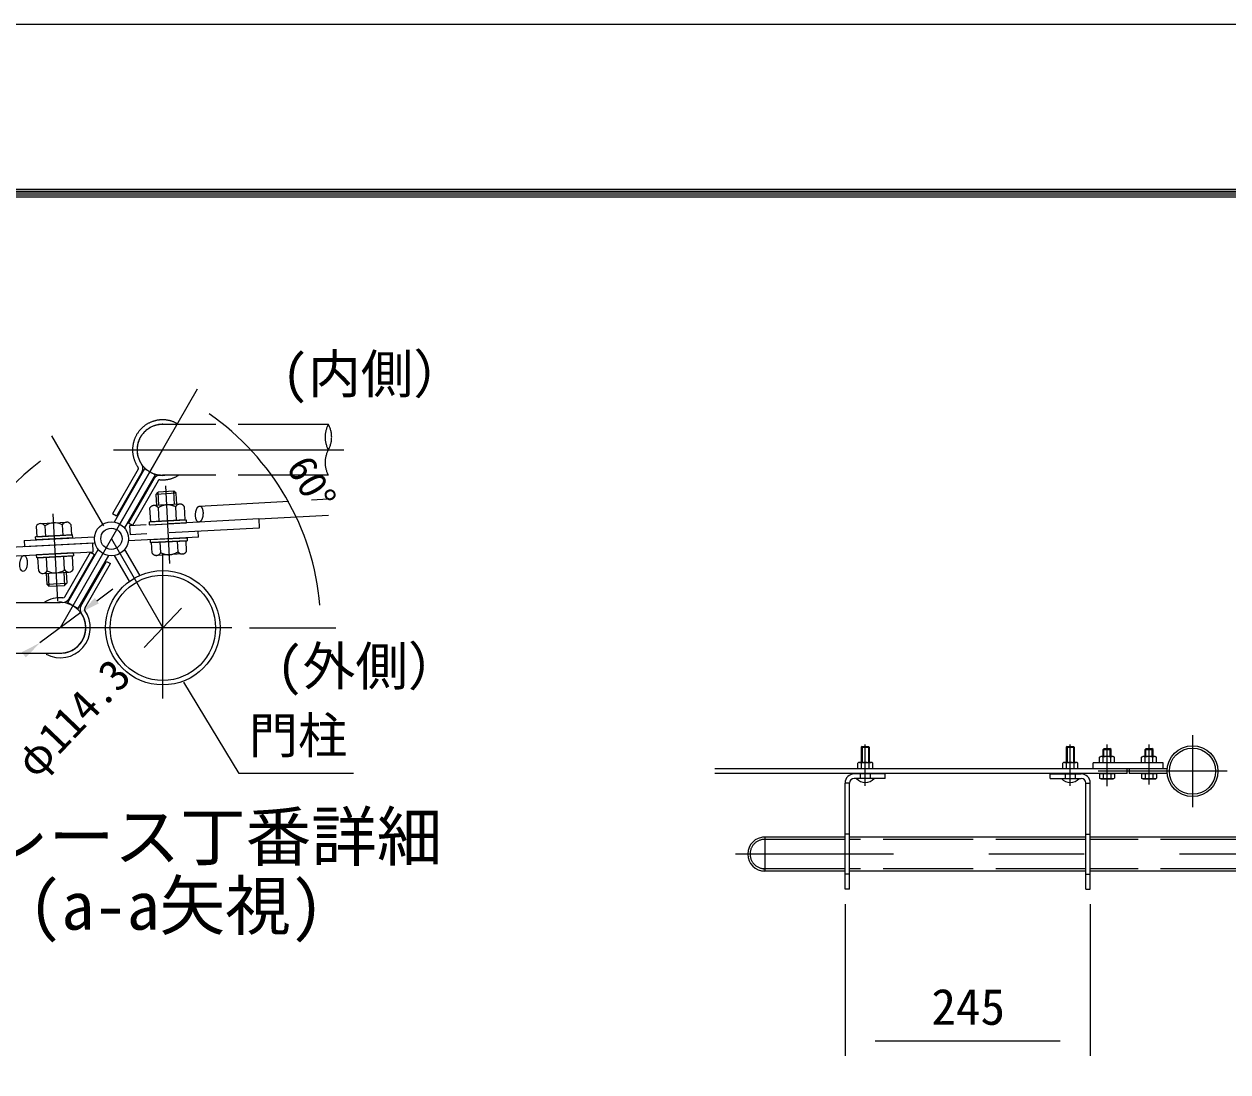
# Model space of a CAD drawing. Units: millimetres, scale not verified. Extents: x -6300 to 6300, y -4455 to 4455.
# Drawn here: x 1786 to 4192, y 2361 to 4455 of the extents above; entities that cross this region are included whole.
import ezdxf
from ezdxf.enums import TextEntityAlignment as Align

# ---------------------------------------------------------------- set-up
doc = ezdxf.new("R2010")
doc.units = ezdxf.units.MM
doc.header["$LTSCALE"] = 30
doc.linetypes.add('DASHED', pattern=[7.5, 6, -1.5])
doc.linetypes.add('USER1', pattern=[50.8, 31.75, -6.35, 6.35, -6.35])
for name, color, linetype, lineweight in [('0-2_D-STR1', 1, 'Continuous', 18), ('0-3_D-STR3', 3, 'Continuous', 13), ('0-4_D-BMK', 2, 'USER1', 13), ('0-6_D-STR-DIM', 7, 'Continuous', 9), ('0-8_D-STR-TXT', 7, 'Continuous', 9), ('0-9_D-TTL-TXT', 7, 'Continuous', 18), ('0-B_D-TTL', 7, 'Continuous', 9)]:
    doc.layers.add(name, color=color, linetype=linetype, lineweight=lineweight)
doc.styles.add('ＭＳ ゴシック', font='')
doc.styles.get('ＭＳ ゴシック').set_extended_font_data('MS Gothic')

msp = doc.modelspace()

# ---------------------------------------------------------------- linework, layer by layer
at = {"layer": '0-2_D-STR1', "linetype": 'DASHED'}
for p, q in [((2394.43, 3654.89), (2063.08, 3654.89)), ((2394.43, 3553.29), (2063.08, 3553.29))]:
    msp.add_line(p, q, dxfattribs=at)
at = {"layer": '0-2_D-STR1'}
for p, q in [((1527.43, 3299.3), (1858.78, 3299.3)), ((1527.43, 3197.7), (1858.78, 3197.7))]:
    msp.add_line(p, q, dxfattribs=at)
for centre, radius in [((2063.58, 3248.5), 114.3), ((2063.58, 3248.5), 105.3), ((4121.15, 2961.83), 50.8), ((4121.15, 2961.83), 46.2)]:
    msp.add_circle(centre, radius, dxfattribs=at)
at = {"layer": '0-2_D-STR1', "linetype": 'DASHED'}
for centre, radius, start, end in [((2063.08, 3604.09), 50.8, 90, 270), ((2440.32, 3629.49), 52.45, 151.03399, 208.96601), ((2348.55, 3629.49), 52.45, 331.03399, 28.96601), ((2440.32, 3578.69), 52.45, 151.03399, 208.96601)]:
    msp.add_arc(centre, radius, start, end, dxfattribs=at)
at = {"layer": '0-2_D-STR1'}
msp.add_arc((1858.78, 3248.5), 50.8, 270, 90, dxfattribs=at)
at = {"layer": '0-3_D-STR3'}
for p, q in [((2091.22, 3657.08), (2089.96, 3654.89)), ((1810.64, 3451.16), (1811.78, 3430.17)), ((1818.97, 3456.6), (1870.86, 3459.42)), ((1827.85, 3452.1), (1828.99, 3431.11)), ((1862.52, 3453.98), (1863.66, 3432.99)), ((1879.73, 3454.92), (1880.88, 3433.93)), ((1786.86, 3422.79), (1926.65, 3430.43)), ((1786.86, 3422.79), (1787.52, 3410.8)), ((1787.52, 3410.8), (1927.31, 3418.45)), ((1883.28, 3433.96), (1809.38, 3430.13)), ((1809.69, 3424.14), (1809.38, 3430.13)), ((1883.59, 3427.97), (1809.69, 3424.14)), ((1880.92, 3433.84), (1811.73, 3430.25)), ((1811.78, 3430.17), (1880.88, 3433.93)), ((1883.59, 3427.97), (1883.28, 3433.96)), ((1885.26, 3398.27), (1811.36, 3394.44)), ((1811.67, 3388.45), (1811.36, 3394.44)), ((1885.57, 3392.28), (1811.67, 3388.45)), ((1882.9, 3398.15), (1813.71, 3394.56)), ((1814.11, 3388.49), (1883.21, 3392.24)), ((1867.74, 3310.27), (1919.04, 3399.56)), ((1873.81, 3298.74), (1934.68, 3404.69)), ((1875.55, 3305.79), (1926.85, 3395.07)), ((1884.68, 3365.26), (1883.21, 3392.24)), ((1885.57, 3392.28), (1885.26, 3398.27)), ((1919.04, 3399.56), (1926.85, 3395.07)), ((1966.44, 3392.75), (1996.04, 3341.49)), ((1987.23, 3404.75), (2016.82, 3353.49)), ((1815.58, 3361.5), (1814.11, 3388.49)), ((1832.79, 3362.44), (1831.32, 3389.42)), ((1867.46, 3364.32), (1866, 3391.31)), ((1899.83, 3291.84), (1951.13, 3381.13)), ((1907.63, 3287.36), (1958.93, 3376.64)), ((1951.13, 3381.13), (1958.93, 3376.64)), ((1824.46, 3357), (1876.34, 3359.82)), ((1830.39, 3357.32), (1831.58, 3335.49)), ((1834.72, 3357.56), (1836.14, 3331.4)), ((1866.01, 3359.26), (1867.43, 3333.1)), ((1870.33, 3359.5), (1871.52, 3337.66)), ((1831.58, 3335.41), (1871.52, 3337.58)), ((1831.58, 3335.41), (1836.14, 3331.32)), ((1836.14, 3331.32), (1867.43, 3333.02)), ((1871.52, 3337.58), (1867.43, 3333.02)), ((1830.64, 3195.51), (1831.9, 3197.7)), ((3460.96, 3011.23), (3459.36, 3009.63)), ((3459.36, 3009.63), (3459.36, 2979.33)), ((3459.36, 3009.63), (3475.36, 3009.63)), ((3460.96, 3011.23), (3460.96, 2979.33)), ((3460.96, 3011.23), (3473.76, 3011.23)), ((3473.76, 3011.23), (3473.76, 2979.33)), ((3475.36, 3009.63), (3473.76, 3011.23)), ((3475.36, 3009.63), (3475.36, 2979.33)), ((3870.55, 3011.23), (3868.95, 3009.63)), ((3868.95, 3009.63), (3868.95, 2979.33)), ((3868.95, 3009.63), (3884.95, 3009.63)), ((3870.55, 3011.23), (3870.55, 2979.33)), ((3870.55, 3011.23), (3883.35, 3011.23)), ((3883.35, 3011.23), (3883.35, 2979.33)), ((3884.95, 3009.63), (3883.35, 3011.23)), ((3884.95, 3009.63), (3884.95, 2979.33)), ((3942.35, 3004.93), (3944.75, 3007.33)), ((3944.75, 3007.33), (3955.95, 3007.33)), ((3958.35, 3004.93), (3955.95, 3007.33)), ((4026.35, 3004.93), (4028.75, 3007.33)), ((4028.75, 3007.33), (4039.95, 3007.33)), ((4042.35, 3004.93), (4039.95, 3007.33)), ((3935.33, 2989.88), (3937.85, 2991.33)), ((3935.33, 2978.33), (3935.33, 2989.88)), ((3962.85, 2991.33), (3937.85, 2991.33)), ((3942.35, 3004.93), (3958.35, 3004.93)), ((3942.35, 2991.33), (3942.35, 3004.93)), ((3942.84, 2978.33), (3942.84, 2989.88)), ((3943.85, 2991.33), (3943.85, 3006.43)), ((3956.85, 2991.33), (3956.85, 3006.43)), ((3957.85, 2978.33), (3957.85, 2989.88)), ((3958.35, 2991.33), (3958.35, 3004.93)), ((3965.36, 2989.88), (3962.85, 2991.33)), ((3965.36, 2978.33), (3965.36, 2989.88)), ((4019.33, 2989.88), (4021.85, 2991.33)), ((4019.33, 2978.33), (4019.33, 2989.88)), ((4046.85, 2991.33), (4021.85, 2991.33)), ((4026.35, 3004.93), (4042.35, 3004.93)), ((4026.35, 2991.33), (4026.35, 3004.93)), ((4026.84, 2978.33), (4026.84, 2989.88)), ((4027.85, 2991.33), (4027.85, 3006.43)), ((4040.85, 2991.33), (4040.85, 3006.43)), ((4041.85, 2978.33), (4041.85, 2989.88)), ((4042.35, 2991.33), (4042.35, 3004.93)), ((4049.36, 2989.88), (4046.85, 2991.33)), ((4049.36, 2978.33), (4049.36, 2989.88)), ((3990.35, 2966.33), (3166.49, 2966.33)), ((3452.36, 2966.33), (3452.36, 2977.73)), ((3482.36, 2966.33), (3452.36, 2966.33)), ((3456, 2979.33), (3478.87, 2979.33)), ((3459.86, 2966.33), (3459.86, 2977.73)), ((3474.86, 2966.33), (3474.86, 2977.73)), ((3482.36, 2966.33), (3482.36, 2977.73)), ((3861.95, 2966.33), (3861.95, 2977.73)), ((3891.95, 2966.33), (3861.95, 2966.33)), ((3865.58, 2979.33), (3888.45, 2979.33)), ((3869.45, 2966.33), (3869.45, 2977.73)), ((3884.45, 2966.33), (3884.45, 2977.73)), ((3891.95, 2966.33), (3891.95, 2977.73)), ((4062.35, 2978.33), (3922.35, 2978.33)), ((3922.35, 2966.33), (3922.35, 2978.33)), ((4062.35, 2966.33), (3922.35, 2966.33)), ((3965.36, 2978.33), (3935.33, 2978.33)), ((3990.35, 2957.33), (3990.35, 2966.33)), ((4070.55, 2966.33), (3994.35, 2966.33)), ((3994.35, 2966.33), (3994.35, 2957.33)), ((4049.36, 2978.33), (4019.33, 2978.33)), ((4062.35, 2966.33), (4062.35, 2978.33)), ((3990.35, 2957.33), (3166.49, 2957.33)), ((3426.95, 2726.23), (3426.95, 2938.23)), ((3435.95, 2938.23), (3426.95, 2938.23)), ((3435.95, 2726.23), (3435.95, 2938.23)), ((3506.95, 2956.23), (3444.95, 2956.23)), ((3506.95, 2947.23), (3444.95, 2947.23)), ((3506.95, 2947.23), (3506.95, 2956.23)), ((3836.95, 2956.23), (3898.95, 2956.23)), ((3836.95, 2947.23), (3836.95, 2956.23)), ((3836.95, 2947.23), (3898.95, 2947.23)), ((3907.95, 2938.23), (3916.95, 2938.23)), ((3907.95, 2726.23), (3907.95, 2938.23)), ((3916.95, 2726.23), (3916.95, 2938.23)), ((3935.33, 2957.33), (3935.33, 2948.12)), ((3935.33, 2957.33), (3965.36, 2957.33)), ((3937.75, 2946.73), (3935.33, 2948.12)), ((3937.75, 2946.73), (3962.95, 2946.73)), ((3942.84, 2957.33), (3942.84, 2948.12)), ((3957.85, 2957.33), (3957.85, 2948.12)), ((3962.95, 2946.73), (3965.36, 2948.12)), ((3965.36, 2957.33), (3965.36, 2948.12)), ((4070.55, 2957.33), (3994.35, 2957.33)), ((4019.33, 2957.33), (4019.33, 2948.12)), ((4019.33, 2957.33), (4049.36, 2957.33)), ((4021.75, 2946.73), (4019.33, 2948.12)), ((4021.75, 2946.73), (4046.95, 2946.73)), ((4026.84, 2957.33), (4026.84, 2948.12)), ((4041.85, 2957.33), (4041.85, 2948.12)), ((4046.95, 2946.73), (4049.36, 2948.12)), ((4049.36, 2957.33), (4049.36, 2948.12)), ((3426.95, 2830.23), (3261.85, 2830.23)), ((3266.45, 2830.23), (3266.45, 2762.23)), ((3266.45, 2830.23), (3266.45, 2762.23)), ((3907.95, 2830.23), (3435.95, 2830.23)), ((4462.34, 2830.23), (3916.95, 2830.23)), ((3426.95, 2762.23), (3261.85, 2762.23)), ((3907.95, 2762.23), (3435.95, 2762.23)), ((4462.34, 2762.23), (3916.95, 2762.23)), ((3435.95, 2726.23), (3426.95, 2726.23)), ((3907.95, 2726.23), (3916.95, 2726.23))]:
    msp.add_line(p, q, dxfattribs=at)
at = {"layer": '0-3_D-STR3', "linetype": 'DASHED'}
for p, q in [((2014.23, 3565.24), (1962.93, 3475.95)), ((2022.03, 3560.75), (1970.74, 3471.47)), ((2048.05, 3553.85), (1987.18, 3447.9)), ((2046.31, 3546.8), (1995.01, 3457.52)), ((2054.12, 3542.32), (2002.82, 3453.03)), ((2050.34, 3515.01), (2054.43, 3519.57)), ((2090.28, 3517.18), (2050.34, 3515.01)), ((2051.53, 3493.1), (2050.34, 3514.93)), ((2085.72, 3521.27), (2054.43, 3519.57)), ((2055.85, 3493.33), (2054.43, 3519.49)), ((2090.28, 3517.18), (2085.72, 3521.27)), ((2087.14, 3495.03), (2085.72, 3521.19)), ((2091.47, 3495.27), (2090.28, 3517.1)), ((2097.41, 3495.59), (2045.52, 3492.77)), ((2054.4, 3488.27), (2055.86, 3461.28)), ((2089.07, 3490.15), (2090.54, 3463.17)), ((2106.28, 3491.09), (2107.75, 3464.1)), ((1970.74, 3471.47), (1962.93, 3475.95)), ((2036.29, 3460.31), (2110.19, 3464.14)), ((2037.18, 3487.33), (2038.65, 3460.35)), ((2107.75, 3464.1), (2038.65, 3460.35)), ((2110.19, 3464.14), (2110.5, 3458.15)), ((2002.82, 3453.03), (1995.01, 3457.52)), ((2036.29, 3460.31), (2036.6, 3454.32)), ((2036.6, 3454.32), (2110.5, 3458.15)), ((2038.96, 3454.44), (2108.15, 3458.03)), ((2135, 3429.8), (2134.34, 3441.79)), ((2135, 3429.8), (1995.21, 3422.16)), ((2038.27, 3424.62), (2112.17, 3428.45)), ((2038.27, 3424.62), (2038.58, 3418.63)), ((2038.58, 3418.63), (2112.49, 3422.46)), ((2040.94, 3418.75), (2110.13, 3422.34)), ((2110.08, 3422.42), (2040.99, 3418.67)), ((2042.13, 3397.67), (2040.99, 3418.67)), ((2059.34, 3398.61), (2058.2, 3419.6)), ((2094.01, 3400.49), (2092.87, 3421.49)), ((2111.22, 3401.43), (2110.08, 3422.42)), ((2112.17, 3428.45), (2112.49, 3422.46)), ((2102.89, 3395.99), (2051, 3393.17)), ((3456.95, 2956.23), (3456.95, 2947.23)), ((3476.95, 2956.23), (3476.95, 2947.23)), ((3866.95, 2956.23), (3866.95, 2947.23)), ((3886.95, 2956.23), (3886.95, 2947.23)), ((3426.95, 2825.63), (3261.85, 2825.63)), ((3435.95, 2836.23), (3426.95, 2836.23)), ((3907.95, 2825.63), (3435.95, 2825.63)), ((3907.95, 2836.23), (3916.95, 2836.23)), ((4462.34, 2825.63), (3916.95, 2825.63)), ((3426.95, 2766.83), (3261.85, 2766.83)), ((3907.95, 2766.83), (3435.95, 2766.83)), ((4462.34, 2766.83), (3916.95, 2766.83)), ((3435.95, 2756.23), (3426.95, 2756.23)), ((3907.95, 2756.23), (3916.95, 2756.23))]:
    msp.add_line(p, q, dxfattribs=at)
at = {"layer": '0-3_D-STR3', "color": 4, "linetype": 'DASHED'}
for p, q in [((2136.01, 3491.71), (2394.43, 3506.1)), ((2255.2, 3465.9), (1997.24, 3452.18)), ((2255.2, 3465.9), (2394.43, 3473.76)), ((2255.2, 3465.9), (2256.15, 3447.86)), ((1997.24, 3452.18), (1998.18, 3434.34)), ((2256.15, 3447.86), (1998.18, 3434.34))]:
    msp.add_line(p, q, dxfattribs=at)
at = {"layer": '0-3_D-STR3', "color": 4}
for p, q in [((1665.71, 3404.73), (1923.68, 3418.25)), ((1924.62, 3400.42), (1923.68, 3418.25)), ((1666.66, 3386.69), (1924.62, 3400.42))]:
    msp.add_line(p, q, dxfattribs=at)
at = {"layer": '0-3_D-STR3', "linetype": 'DASHED'}
msp.add_lwpolyline([(2048.05, 3553.85), (2027.24, 3565.8), (1966.37, 3459.86)], dxfattribs=at)
at = {"layer": '0-3_D-STR3'}
msp.add_lwpolyline([(1873.81, 3298.74), (1894.62, 3286.79), (1955.49, 3392.73)], dxfattribs=at)
for radius in [34, 21.2]:
    msp.add_circle((1960.93, 3426.3), radius, dxfattribs=at)
at = {"layer": '0-3_D-STR3', "linetype": 'DASHED'}
for centre, radius, start, end in [((2063.08, 3604.09), 60, 62.03121, 215.16797), ((2063.08, 3604.09), 51, 84.92414, 215.16797), ((2010.76, 3567.23), 4, 330.12099, 35.16797), ((2010.76, 3567.23), 13, 330.12099, 35.16797), ((2057.58, 3540.33), 13, 85.07401, 150.12099), ((2057.58, 3540.33), 4, 85.07401, 150.12099), ((2063.08, 3604.09), 60, 265.07401, 302.14905), ((2046.06, 3482.83), 9.95, 33.11156, 153.11156), ((2073.24, 3461.45), 32.77, 61.12438, 125.09874), ((2097.95, 3485.65), 9.95, 33.11156, 153.11156), ((2050.46, 3403.11), 9.95, 213.11156, 333.11156), ((2075.17, 3427.31), 32.77, 241.12438, 305.09874), ((2102.35, 3405.93), 9.95, 213.11156, 333.11156), ((3266.45, 2796.23), 29.4, 90, 270)]:
    msp.add_arc(centre, radius, start, end, dxfattribs=at)
at = {"layer": '0-3_D-STR3'}
for centre, radius, start, end in [((2063.08, 3604.09), 51, 265.07401, 275.07586), ((1819.51, 3446.66), 9.95, 33.11156, 153.11156), ((1846.69, 3425.28), 32.77, 61.12438, 125.09874), ((1871.4, 3449.48), 9.95, 33.11156, 153.11156), ((1823.92, 3366.94), 9.95, 213.11156, 333.11156), ((1848.62, 3391.14), 32.77, 241.12438, 305.09874), ((1875.8, 3369.76), 9.95, 213.11156, 333.11156), ((1858.78, 3248.5), 60, 85.07401, 122.14905), ((1858.78, 3248.5), 51, 85.07401, 95.07586), ((1864.28, 3312.26), 13, 265.07401, 330.12099), ((1864.28, 3312.26), 4, 265.07401, 330.12099), ((1858.78, 3248.5), 60, 242.03121, 35.16797), ((1858.78, 3248.5), 51, 264.92414, 35.16797), ((1911.1, 3285.36), 13, 150.12099, 215.16797), ((1911.1, 3285.36), 4, 150.12099, 215.16797), ((3939.09, 2984.39), 6.64, 55.61586, 124.38414), ((3950.35, 2966.2), 24.84, 72.4121, 107.5879), ((3961.6, 2984.39), 6.64, 55.61585, 124.38416), ((4023.09, 2984.39), 6.64, 55.61586, 124.38414), ((4034.35, 2966.2), 24.84, 72.4121, 107.5879), ((4045.6, 2984.39), 6.64, 55.61585, 124.38416), ((3456.11, 2974.14), 5.19, 43.75516, 136.24484), ((3467.36, 2960.95), 18.38, 65.91485, 114.08515), ((3478.61, 2974.15), 5.18, 43.62212, 136.37788), ((3865.7, 2974.14), 5.19, 43.75516, 136.24484), ((3876.95, 2960.95), 18.38, 65.91485, 114.08515), ((3888.2, 2974.15), 5.18, 43.62212, 136.37788), ((3444.95, 2938.23), 18, 90, 180), ((3444.95, 2938.23), 9, 90, 180), ((3467.36, 2962.55), 23.32, 221.06115, 318.93885), ((3876.95, 2962.55), 23.32, 221.06115, 318.93885), ((3898.95, 2938.23), 18, 0, 90), ((3898.95, 2938.23), 9, 0, 90), ((3939.09, 2953.6), 6.64, 235.61585, 304.38415), ((3950.35, 2971.8), 24.84, 252.4121, 287.5879), ((3961.6, 2953.6), 6.64, 235.61585, 304.38415), ((4023.09, 2953.6), 6.64, 235.61585, 304.38415), ((4034.35, 2971.8), 24.84, 252.4121, 287.5879), ((4045.6, 2953.6), 6.64, 235.61585, 304.38415), ((3266.45, 2796.23), 34, 90, 270)]:
    msp.add_arc(centre, radius, start, end, dxfattribs=at)
at = {"layer": '0-3_D-STR3', "color": 4, "linetype": 'DASHED'}
msp.add_ellipse((2136.46, 3475.69), major_axis=(-1.05, -16.04), ratio=0.462058, dxfattribs=at)
at = {"layer": '0-3_D-STR3', "color": 4}
msp.add_ellipse((1785.4, 3376.91), major_axis=(1.05, 16.04), ratio=0.462058, dxfattribs=at)
at = {"layer": '0-4_D-BMK'}
for p, q in [((2063.08, 3604.09), (1858.78, 3248.5)), ((1964.78, 3604.09), (2425.53, 3604.09)), ((2077.79, 3376.72), (2069.4, 3531.91)), ((1844.07, 3475.87), (1853.46, 3301.44)), ((1960.93, 3426.3), (2063.58, 3248.5)), ((2063.58, 3107.22), (2063.58, 3394.86)), ((2201.53, 3248.5), (1496.33, 3248.5)), ((4121.15, 3033.63), (4121.15, 2890.03)), ((3467.36, 2932.42), (3467.36, 3015.42)), ((3876.95, 2932.42), (3876.95, 3015.42)), ((3950.35, 2932), (3950.35, 3015)), ((4034.35, 2935), (4034.35, 3015)), ((4190.45, 2961.83), (3932.49, 2961.83)), ((5047.85, 2796.23), (3207.85, 2796.23))]:
    msp.add_line(p, q, dxfattribs=at)
at = {"layer": '0-6_D-STR-DIM'}
for p, q in [((1975.88, 3452.31), (2133.13, 3726.01)), ((1945.93, 3452.28), (1842.04, 3632.23)), ((1931.73, 3302.57), (1963.87, 3326.38)), ((1899.59, 3278.75), (1817.97, 3218.25)), ((2101.09, 3287.76), (2026.07, 3209.24)), ((2236.62, 3248.5), (2409.49, 3248.5)), ((3426.95, 2696.23), (3426.95, 2393.19)), ((3916.95, 2696.23), (3916.95, 2393.19)), ((3486.95, 2423.19), (3856.95, 2423.19))]:
    msp.add_line(p, q, dxfattribs=at)
for centre, radius, start, end in [((1858.78, 3248.5), 520.71, 4.95304, 55.16796), ((2063.58, 3248.5), 413.09, 126.24466, 173.75534)]:
    msp.add_arc(centre, radius, start, end, dxfattribs=at)
for points in [[(1927.76, 3307.92), (1899.59, 3278.75), (1935.7, 3297.21)], [(1789.8, 3189.08), (1817.97, 3218.25), (1781.86, 3199.79)]]:
    msp.add_solid(points, dxfattribs=at)
at = {"layer": '0-8_D-STR-TXT'}
msp.add_lwpolyline([(2444.88, 2957.18), (2216.06, 2957.18), (2105.26, 3139.6)], dxfattribs=at)
at = {"layer": '0-B_D-TTL', "color": 2, "lineweight": 18}
msp.add_lwpolyline([(-6300, 4455), (6300, 4455), (6300, -4455), (-6300, -4455)], close=True, dxfattribs=at)
at = {"layer": '0-B_D-TTL'}
for points in [[(-5895, 4125), (5895, 4125), (5895, -4125), (-5895, -4125)], [(-5891.25, 4121.25), (5891.25, 4121.25), (5891.25, -4121.25), (-5891.25, -4121.25)], [(-5887.5, 4117.5), (5887.5, 4117.5), (5887.5, -4117.5), (-5887.5, -4117.5)], [(-5883.75, 4113.75), (5883.75, 4113.75), (5883.75, -4113.75), (-5883.75, -4113.75)], [(-5880, 4110), (5880, 4110), (5880, -4110), (-5880, -4110)]]:
    msp.add_lwpolyline(points, close=True, dxfattribs=at)

# ---------------------------------------------------------------- texts
at = {"layer": '0-6_D-STR-DIM', "style": 'ＭＳ ゴシック'}
for s, height, rotation, p in [('60°', 57.62, 300.06, (2294.14, 3561.54)), ('φ114.3', 63.56, 46.308, (1823.04, 2931.27))]:
    msp.add_text(s, height=height, rotation=rotation, dxfattribs=at).set_placement(p, align=Align.BOTTOM_LEFT)
msp.add_text('245', height=72.14, dxfattribs=at).set_placement((3599.42, 2433.31), align=Align.BOTTOM_LEFT)
at = {"layer": '0-8_D-STR-TXT', "style": 'ＭＳ ゴシック'}
msp.add_text('門柱', height=72.14, dxfattribs=at).set_placement((2235.3, 2975.62), align=Align.BOTTOM_LEFT)
at = {"layer": '0-9_D-TTL-TXT', "style": 'ＭＳ ゴシック'}
for s, height, p in [('(内側）', 76.98, (2301.79, 3694.21)), ('(外側）', 76.98, (2290.81, 3110.25)), ('吊ブレース丁番詳細', 96.11, (1442.47, 2754.31)), ('(a-a矢視)', 96.11, (1795.6, 2616.39))]:
    msp.add_text(s, height=height, dxfattribs=at).set_placement(p, align=Align.BOTTOM_LEFT)

doc.saveas('drawing.dxf')
